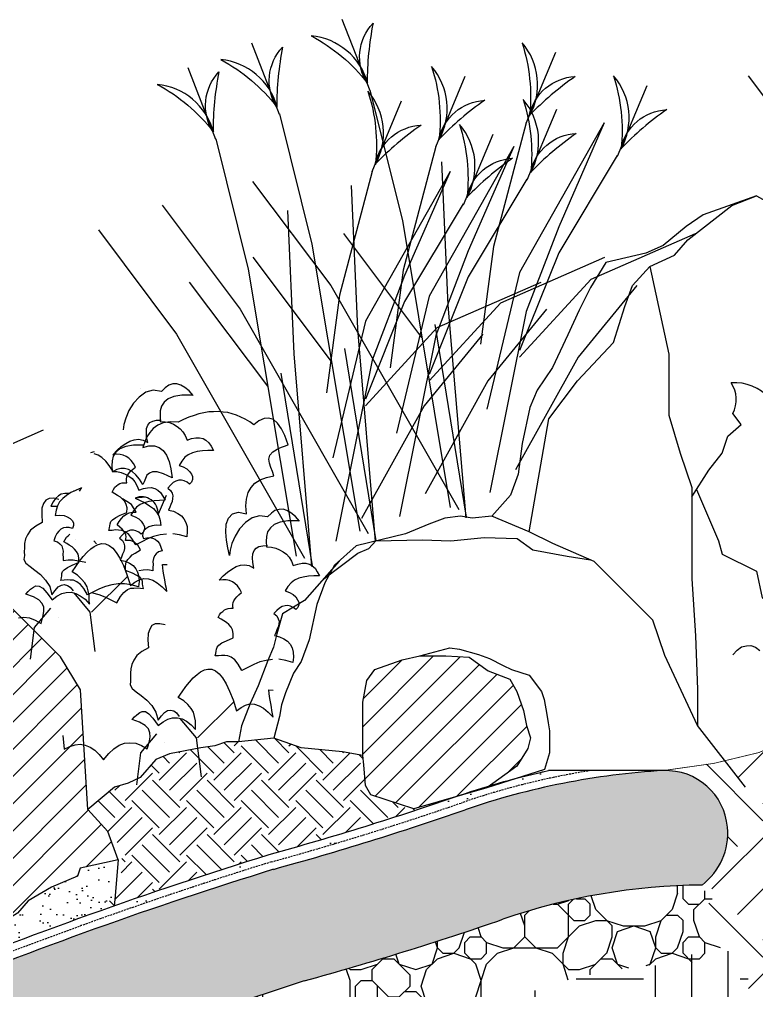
# Model space of a CAD drawing. Extents: x -90327 to 44268, y -9304 to 71606.
# Drawn here: x 11941 to 12897, y -7843 to -6585 of the extents above; entities that cross this region are included whole.
import ezdxf

# ---------------------------------------------------------------- set-up
doc = ezdxf.new("R2010")
doc.units = 0
doc.header["$LTSCALE"] = 10
doc.header["$MEASUREMENT"] = 0
doc.linetypes.add('HIDDEN', pattern=[0.375, 0.25, -0.125])
doc.layers.get('0').update_dxf_attribs({"linetype": 'CONTINUOUS'})
for name, color, linetype in [('0-1', 1, 'CONTINUOUS'), ('0-HATCH', 8, 'CONTINUOUS'), ('0-PLANTS', 1, 'CONTINUOUS'), ('0-ROCKS', 7, 'CONTINUOUS'), ('5', 5, 'CONTINUOUS')]:
    doc.layers.add(name, color=color, linetype=linetype)
pattern_1 = [(45, (5997.195, -9294.28), (-17.67767, 17.67767), [])]

msp = doc.modelspace()

# ---------------------------------------------------------------- hatches: boundary and pattern name
at = {"layer": '0-HATCH'}
h = msp.add_hatch(dxfattribs=at)
h.set_pattern_fill('EARTH', color=256, scale=500, angle=45, style=0)
h.paths.add_polyline_path([(12844.5, -7592.5), (12844.5, -7592.5), (12844.5, -7592.5), (12844.5, -7592.5), (12844.5, -7592.5), (12844.5, -7592.5, 0.137891), (12812.6, -7565.8, 0.09421), (12781.5, -7558.3), (12828.6, -7550.8), (12882.8, -7539), (12907.6, -7531.5), (12936.9, -7518.7), (12991.6, -7511.2), (13004.5, -7509.4), (13044.5, -7506.1), (13235.5, -7481.2), (13268.1, -7476.7), (13310.6, -7476.7), (13321.9, -7476.1), (13330.5, -7476.7), (13363.8, -7476.7), (13445.4, -7485.6), (13650.7, -7485.6), (13736.2, -7490.7), (13767.3, -7490.7), (13805.3, -7496.1), (13866.5, -7494.2), (13916.6, -7490.7), (13987.9, -7486.1), (13995.9, -7485.6), (14077.7, -7491.4), (14116.1, -7492.5), (14153, -7491.3), (14168.6, -7490.7), (14194.2, -7497.7), (14236.2, -7493.1), (14486.5, -7485.6), (14489.8, -7679.5, -0.081494), (13415.2, -7940.1, 0.061625), (13145.7, -7971.9), (13052.7, -7999.1), (12888.8, -8070.1, -0.000543), (12890.9, -8068.9), (12892, -7941.8), (12888, -7871.8), (12884.3, -7806.8), (12872.2, -7797.2), (12839.2, -7784.3), (12834.3, -7724.5), (12844, -7687.6, 0.312361), (12844.5, -7592.5), (12844.5, -7592.5)])
h = msp.add_hatch(dxfattribs=at)
h.set_pattern_fill('EARTH', color=1, scale=200, angle=45, style=0)
h.set_pattern_definition([(45, (5997.195, -9294.28), (7e-15, 70.71068), [50, -50]), (45, (5983.937, -9281.02), (7e-15, 70.71068), [50, -50]), (45, (5970.68, -9267.763), (7e-15, 70.71068), [50, -50]), (135, (5970.68, -9258.924), (-70.71068, 7e-15), [50, -50]), (135, (5983.937, -9245.666), (-70.71068, 7e-15), [50, -50]), (135, (5997.195, -9232.407), (-70.71068, 7e-15), [50, -50])])
h.paths.add_polyline_path([(12264.9, -7667.1, 0.015587), (12509.7, -7591.2), (12452.3, -7607.8), (12396.7, -7589.9), (12389.6, -7577.6), (12387.8, -7551.1), (12386.1, -7538.7), (12360, -7534), (12306.5, -7528.9), (12270.8, -7516.2), (12225, -7521.3), (12209.7, -7521.3), (12194.5, -7526.4), (12176.6, -7528.9), (12135.9, -7536.6), (12118.1, -7544.2), (12097.7, -7567.1), (12082.4, -7574.7), (12064.6, -7579.8), (12031.1, -7607.7), (12031.5, -7608.3), (12040.1, -7619.2), (12065.7, -7648.3), (12074.2, -7660.9), (12073, -7699.8), (12052.6, -7737.5, -0.010202)])
h = msp.add_hatch(dxfattribs=at)
h.set_pattern_fill('AR-CONC', color=1, scale=30, style=0)
h.set_pattern_definition([(50, (0, 0), (215.178, -18.8256), [22.5, -247.5]), (355, (0, 0), (-41.6254, 225.6576), [18, -198]), (100.4514, (17.93, -1.57), (173.5528, 206.832), [19.122, -210.3426]), (46.1842, (0, 60), (320.1723, -49.6557), [33.75, -371.25]), (96.6356, (26.68, 55.86), (280.399, 292.2354), [28.683, -315.514]), (351.1842, (0, 60), (280.3986, 292.2356), [27, -297]), (21, (30, 45), (179.0721, -120.7857), [22.5, -247.5]), (326, (30, 45), (72.9946, 217.545), [18, -198]), (71.4514, (44.92, 34.93), (252.0668, 96.7591), [19.122, -210.3426]), (37.5, (0, 0), (3.64796, 99.86816), [0, -195.6, 0, -201, 0, -198.75]), (7.5, (0, 0), (78.92086, 118.3235), [0, -114.6, 0, -191.1, 0, -75.75]), (327.5, (-66.9, 0), (160.14673, -6.76646), [0, -75, 0, -234, 0, -310.5]), (317.5, (-96.9, 0), (174.9559, 30.0315), [0, -97.5, 0, -155.4, 0, -220.5])])
h.paths.add_polyline_path([(7462.2, -8205.6), (7462.2, -7855.6), (2825.8, -7855.6), (2825.8, -8205.6), (2650.2, -8205.6), (2653.3, -8355.6), (4528.9, -8355.6), (9221.1, -8355.6, 0.063759), (11811.3, -8001.2, -0.004125), (12310.5, -7830.9, 0.015741), (12567.8, -7750.9, -0.08159), (12825.8, -7706.7, 0.256137), (12858.8, -7631.8, 0.379234), (12781.5, -7558.3), (12775.9, -7558.3, 0.068752), (12518.9, -7609.2, -0.015741), (12270.5, -7686.3, 0.022341), (11811.3, -7851.2, -0.050056), (11021.9, -8028.4, -0.044724), (9219.8, -8205.6)])
h.paths.add_polyline_path([(7362.2, -8205.6), (7362.2, -7955.6), (2925.8, -7955.6), (2925.8, -8205.6)], flags=16)
h = msp.add_hatch(dxfattribs=at)
h.set_pattern_fill('AR-SAND', color=1, scale=30, style=0)
edge = h.paths.add_edge_path()
edge.add_arc((13884.8, -12904.4), 5472.1, 107.1884, 112.3059, ccw=False)
edge.add_arc((11170, -3704.2), 4121.4, 285.4471, 289.0565)
edge.add_arc((12831.4, -8514), 967.3, 98.8865, 109.0565, ccw=False)
edge.add_line((12682, -7558.3), (12627, -7558.3))
edge.add_arc((12831.4, -8514), 977.3, 102.0718, 104.3596)
edge.add_line((12589, -7567.2), (12546.8, -7580.5))
edge.add_line((12546.8, -7580.5), (12509.7, -7591.2))
edge.add_arc((11170, -3704.2), 4111.4, 285.445, 289.017, ccw=False)
edge.add_arc((13884.8, -12904.4), 5482.1, 107.1868, 112.3024)
edge.add_arc((10532.1, -4000.4), 4037.7, 286.0465, 288.3672, ccw=False)
edge.add_line((11648.1, -7880.8), (11634.8, -7885.6))
edge.add_line((11634.8, -7885.6), (11632.3, -7885.3))
edge.add_arc((10532.1, -4000.4), 4037.7, 282.9132, 285.8121, ccw=False)
edge.add_ellipse((11415.6, -7887.3), major_axis=(-89.3, -21.6), ratio=0.564432, start_angle=82.8202, end_angle=94.2454, ccw=False)
edge.add_arc((10532.1, -4000.4), 4037.7, 281.1023, 282.6538, ccw=False)
edge.add_ellipse((11304.1, -7937.5), major_axis=(-46.1, -15.7), ratio=0.522898, start_angle=63.7484, end_angle=86.621, ccw=False)
edge.add_arc((10532.1, -4000.4), 4037.7, 276.9157, 280.8347, ccw=False)
edge.add_arc((9132, 1936.8), 10122.8, 278.76789, 280.73912, ccw=False)
edge.add_line((10675, -8067.7), (10675, -8077.8))
edge.add_arc((9132, 1936.8), 10132.8, 278.75917, 280.73912)
edge.add_arc((10532.6, -4002.5), 4045.5, 276.9205, 288.3738)
h = msp.add_hatch(dxfattribs=at)
h.set_pattern_fill('STONES', color=256, scale=200, angle=45, style=0)
h.set_pattern_definition([(135, (14526.47, -9195.28), (141.421, 141.421), [10, -30, 10, -150]), (135, (14505.26, -9145.79), (141.421, 141.421), [10, -190]), (135, (14590.11, -9202.36), (141.421, 141.421), [20, -180]), (135, (14632.54, -9230.64), (141.421, 141.421), [30, -170]), (135, (14568.9, -9152.86), (141.421, 141.421), [20, -20, 30, -130]), (135, (14597.18, -9138.72), (141.421, 141.421), [30, -170]), (135, (14639.6, -9167), (141.421, 141.421), [30, -70, 30, -70]), (135, (14689.1, -9174.07), (141.421, 141.421), [30, -10, 10, -150]), (135, (14611.32, -9068), (141.421, 141.421), [10, -190]), (135, (14653.75, -9082.15), (141.421, 141.421), [20, -180]), (45, (14752.75, -9167), (141.421, -141.421), [20, -180]), (45, (14639.6, -9251.85), (141.421, -141.421), [10, -20, 30, -140]), (45, (14618.4, -9202.36), (141.421, -141.421), [40, -10, 10, -140]), (45, (14632.54, -9145.79), (141.421, -141.421), [30, -170]), (45, (14561.83, -9202.36), (141.421, -141.421), [20, -180]), (45, (14667.9, -9082.15), (141.421, -141.421), [20, -180]), (45, (14575.97, -9159.93), (141.421, -141.421), [20, -100, 10, -70]), (45, (14625.47, -9068), (141.421, -141.421), [10, -10, 10, -170]), (45, (14554.76, -9124.57), (141.421, -141.421), [20, -30, 20, -130]), (45, (14512.33, -9152.86), (141.421, -141.421), [20, -180]), (90, (14632.54, -9273.07), (141.4214, 141.4214), [28.284, -56.5685, 42.4264, -155.5636]), (90, (14639.61, -9280.14), (141.4214, 141.4214), [28.284, -254.558]), (90, (14575.97, -9188.21), (141.4214, 141.4214), [28.284, -254.558]), (90, (14660.82, -9131.64), (141.4214, 141.4214), [28.284, -254.558]), (90, (14526.47, -9138.72), (141.4214, 141.4214), [28.284, -254.558]), (90, (14660.82, -9244.78), (141.4214, 141.4214), [14.142, -268.7]), (90, (14689.1, -9188.21), (141.4214, 141.4214), [14.142, -268.7]), (90, (14625.47, -9223.57), (141.4214, 141.4214), [14.142, -268.7]), (90, (14660.82, -9159.93), (141.4214, 141.4214), [14.142, -268.7]), (90, (14590.11, -9145.79), (141.4214, 141.4214), [14.142, -268.7]), (90, (14667.89, -9068), (141.4214, 141.4214), [14.142, -268.7]), (90, (14639.61, -9068), (141.4214, 141.4214), [14.142, -268.7]), (90, (14554.76, -9138.72), (141.4214, 141.4214), [14.142, -268.7]), (90, (14512.33, -9167), (141.4214, 141.4214), [14.142, -268.7]), (90, (14568.9, -9110.43), (141.4214, 141.4214), [14.142, -268.7]), (90, (14639.61, -9039.72), (141.4214, 141.4214), [14.142, -268.7]), (90, (14604.25, -9060.93), (141.4214, 141.4214), [14.142, -268.7]), (7e-15, (14646.68, -9075.08), (141.4214, -141.4214), [14.142, -268.7]), (7e-15, (14646.68, -9046.79), (141.4214, -141.4214), [14.142, -268.7]), (7e-15, (14611.32, -9068), (141.4214, -141.4214), [14.142, -268.7]), (7e-15, (14618.4, -9018.51), (141.4214, -141.4214), [14.142, -268.7]), (7e-15, (14639.61, -9138.72), (141.4214, -141.4214), [14.142, -268.7]), (7e-15, (14639.61, -9167), (141.4214, -141.4214), [14.142, -268.7]), (7e-15, (14646.68, -9244.78), (141.4214, -141.4214), [14.142, -268.7]), (7e-15, (14632.54, -9230.64), (141.4214, -141.4214), [14.142, -268.7]), (7e-15, (14667.89, -9167), (141.4214, -141.4214), [14.142, -268.7]), (7e-15, (14674.96, -9216.5), (141.4214, -141.4214), [14.142, -268.7]), (7e-15, (14568.9, -9152.86), (141.4214, -141.4214), [14.142, -268.7]), (7e-15, (14561.83, -9117.5), (141.4214, -141.4214), [14.142, -268.7]), (7e-15, (14526.47, -9138.72), (141.4214, -141.4214), [14.142, -268.7]), (7e-15, (14540.61, -9124.57), (141.4214, -141.4214), [14.142, -268.7]), (7e-15, (14505.26, -9145.79), (141.4214, -141.4214), [14.142, -268.7]), (7e-15, (14703.25, -9174.07), (141.4214, -141.4214), [28.284, -254.558]), (7e-15, (14590.11, -9145.79), (141.4214, -141.4214), [28.284, -254.558]), (7e-15, (14547.68, -9202.36), (141.4214, -141.4214), [70.711, -212.132]), (108.435, (14696.18, -9223.57), (-141.4214, 141.4214), [22.36, -424.854]), (108.435, (14632.54, -9244.78), (-141.4214, 141.4214), [22.36, -424.854]), (108.435, (14667.89, -9152.86), (-141.4214, 141.4214), [22.36, -424.854]), (108.435, (14519.4, -9188.21), (-141.4214, 141.4214), [22.36, -424.854]), (108.435, (14575.97, -9174.07), (-141.4214, 141.4214), [22.36, -424.854]), (108.435, (14590.11, -9131.645), (-141.4214, 141.4214), [22.36, -424.854]), (108.435, (14660.82, -9103.36), (-141.4214, 141.4214), [22.36, -424.854]), (108.435, (14604.25, -9060.93), (-141.4214, 141.4214), [22.36, -424.854]), (71.565, (14682.03, -9209.43), (141.4214, 141.4214), [22.36, -424.854]), (71.565, (14689.105, -9202.355), (141.4214, 141.4214), [22.36, -424.854]), (71.565, (14653.75, -9124.57), (141.4214, 141.4214), [44.72, -402.494]), (71.565, (14597.18, -9082.15), (141.4214, 141.4214), [22.36, -424.854]), (71.565, (14583.04, -9110.43), (141.4214, 141.4214), [22.36, -424.854]), (71.565, (14625.47, -9209.43), (141.4214, 141.4214), [22.36, -424.854]), (71.565, (14632.54, -9060.93), (141.4214, 141.4214), [22.36, -424.854]), (71.565, (14604.25, -9046.79), (141.4214, 141.4214), [22.36, -424.854]), (18.435, (14731.53, -9174.07), (141.4214, 141.4214), [22.36, -424.854]), (18.435, (14540.61, -9209.43), (141.4214, 141.4214), [22.36, -424.854]), (18.435, (14696.18, -9181.14), (141.4214, 141.4214), [22.36, -424.854]), (18.435, (14575.97, -9089.22), (141.4214, 141.4214), [22.36, -424.854]), (18.435, (14618.395, -9145.79), (141.4214, 141.4214), [22.36, -424.854]), (18.435, (14604.25, -9075.08), (141.4214, 141.4214), [22.36, -424.854]), (18.435, (14646.68, -9174.07), (141.4214, 141.4214), [22.36, -424.854]), (18.435, (14646.68, -9230.64), (141.4214, 141.4214), [22.36, -424.854]), (341.565, (14717.39, -9174.07), (141.4214, -141.4214), [22.36, -424.854]), (341.565, (14590.11, -9202.355), (141.4214, -141.4214), [22.36, -424.854]), (341.565, (14682.03, -9167), (141.4214, -141.4214), [22.36, -424.854]), (341.565, (14540.61, -9138.72), (141.4214, -141.4214), [22.36, -424.854]), (341.565, (14526.47, -9195.28), (141.4214, -141.4214), [22.36, -424.854]), (341.565, (14625.47, -9068.005), (141.4214, -141.4214), [22.36, -424.854]), (341.565, (14597.18, -9138.72), (141.4214, -141.4214), [22.36, -424.854]), (341.565, (14717.39, -9174.07), (141.4214, -141.4214), [22.36, -424.854]), (341.565, (14554.755, -9082.15), (141.4214, -141.4214), [22.36, -424.854]), (251.565, (14632.54, -9273.07), (-141.4214, -141.4214), [22.36, -424.854])])
h.paths.add_polyline_path([(12310.5, -7830.9, 0.015741), (12567.8, -7750.9, -0.08159), (12825.8, -7706.7, -0.007836), (12823.7, -7708.3), (12877.1, -7763.9), (12826.5, -7806.7, 0.08159), (12600.5, -7845.5, -0.015595), (12339.6, -7926.6, 0.002867), (11993.4, -8043.7), (11922.2, -8029.8), (11886.4, -7975, -0.003503)])
h = msp.add_hatch(dxfattribs=at)
h.set_pattern_fill('EARTH', color=256, scale=500, style=0)
h.paths.add_polyline_path([(12892, -8068.4), (12892, -7941.8), (12884, -7801.8), (12839.2, -7784.3), (12789.7, -7807.2), (12652.4, -7829.7), (12502.2, -7878.1), (12307.3, -7944.5), (12164.5, -7995.7), (11968.6, -8053.7), (11986.7, -8394.2, -0.093617), (12307.3, -8294.5, 0.127959)])
at = {"layer": '0-ROCKS'}
h = msp.add_hatch(dxfattribs=at)
h.set_pattern_fill('ANSI31', color=8, scale=200, style=0)
h.set_pattern_definition(pattern_1)
h.paths.add_polyline_path([(11637.9, -7587), (11612.1, -7664.3), (11571.8, -7726), (11594.4, -7758.8), (11643.4, -7782.2), (11670, -7792.8), (11694.5, -7812), (11755.9, -7836.1), (11775.4, -7842, 0.001985), (11804.4, -7832.4, -0.002111), (11847.3, -7815), (11860.9, -7799.5), (11894.5, -7780), (11908.6, -7762.3), (11919.2, -7755.3), (11938.7, -7742.9), (11952.8, -7727), (11982.9, -7709.3), (12016.5, -7695.2), (12020, -7684.6), (12069.5, -7674), (12056, -7637.2), (12029.9, -7608.8), (12020.4, -7453.9), (11994.6, -7410.9), (11930.1, -7346.5), (11891.5, -7303.6), (11839.9, -7286.4), (11788.3, -7307.9), (11758.2, -7376.6), (11732.4, -7402.3), (11698, -7436.7), (11663.7, -7471.1), (11646.5, -7539.8)])
h = msp.add_hatch(dxfattribs=at)
h.set_pattern_fill('ANSI31', color=8, scale=200, style=0)
h.set_pattern_definition(pattern_1)
h.paths.add_polyline_path([(12550.2, -7578.1), (12585.9, -7552.8), (12600, -7529.9), (12603.5, -7515.7), (12598.2, -7499.8), (12594.7, -7480.4), (12585.9, -7455.7), (12577, -7439.8), (12548.7, -7429.2), (12524, -7411.5), (12493.9, -7409.7), (12460.3, -7409.7), (12437.3, -7415), (12402, -7427.4), (12391.4, -7441.5), (12386.1, -7469.8), (12386.1, -7496.3), (12386.1, -7510.4), (12386.1, -7538.7), (12387.8, -7551.1), (12389.6, -7577.6), (12396.7, -7589.9), (12452.3, -7607.8), (12509.7, -7591.2, 0.000172), (12512.3, -7590.3, -0.01017)])
h = msp.add_hatch(dxfattribs=at)
h.set_pattern_fill('SAND', color=2, scale=100, style=0)
h.set_pattern_definition([(0, (6013.195, -9250.28), (59, 43), [0, -24, 0, -32, 0, -56]), (10, (6054.195, -9204.28), (33.0887, 83.0069), [0, -62, 0, -14, 0, -53]), (20, (6020.195, -9214.28), (21.074, 97.0612), [0, -43, 0, -29, 0, -63]), (30, (6059.195, -9224.28), (2.3731, 79.8897), [0, -56, 0, -71, 0, -51]), (40, (6042.195, -9234.28), (28.00836, 84.85595), [0, -41, 0, -33, 0, -57]), (50, (6084.195, -9244.28), (-15.4084, 62.53464), [0, -12, 0, -79, 0, -47]), (60, (6065.195, -9254.28), (-15.0237, 107.9782), [0, -15, 0, -47, 0, -54]), (70, (6041.195, -9264.28), (-28.17697, 57.0794), [0, -28, 0, -32, 0, -73]), (80, (6048.195, -9274.28), (-34.18767, 71.0155), [0, -36, 0, -43]), (90, (6091.195, -9284.28), (-67, 46), [0, -55, 0, -31, 0, -73]), (100, (6007.195, -9274.28), (-60.5894, 26.88724), [0, -28, 0, -58, 0, -66]), (110, (6017.195, -9264.28), (-62.72446, 49.53425), [0, -48, 0, -38, 0, -53]), (120, (6027.195, -9254.28), (-89.1936, 30.4878), [0, -66, 0, -21, 0, -76]), (130, (6037.195, -9244.28), (-66.06535, -0.6083), [0, -38, 0, -14, 0, -78]), (140, (6047.195, -9234.28), (-103.8838, -13.3475), [0, -11, 0, -58, 0, -48]), (150, (6057.195, -9224.28), (-80.39935, -33.25575), [0, -28, 0, -33, 0, -64]), (160, (6067.195, -9214.28), (-98.951, -55.5041), [0, -59, 0, -24, 0, -41]), (170, (6077.195, -9204.28), (-48.4791, -50.34657), [0, -38, 0, -22, 0, -77])])
h.paths.add_polyline_path([(11592.6, -7812), (11630.6, -7841.5), (11629.8, -7845.3), (11631.6, -7844), (11645.4, -7850.5), (11653.2, -7862.9), (11653.2, -7879.6, 0.008336), (11775.4, -7842), (11755.9, -7836.1), (11694.5, -7812), (11670, -7792.8), (11643.4, -7782.2), (11594.4, -7758.8), (11581.7, -7740.3), (11550.1, -7725.9), (11525.5, -7731.5), (11496, -7747), (11491.7, -7760), (11482.4, -7788.2), (11492.5, -7778.1), (11514.1, -7784), (11537.7, -7807.5), (11537.7, -7823.2)])
h.paths.add_polyline_path([(12064.3, -7733.4), (12065.1, -7725.4), (12069.5, -7674), (12020, -7684.6), (12016.5, -7695.2), (11982.9, -7709.3), (11952.8, -7727), (11938.7, -7742.9), (11919.2, -7755.3), (11908.6, -7762.3), (11894.5, -7780), (11860.9, -7799.5), (11847.3, -7815, -0.010573)])

# ---------------------------------------------------------------- linework, layer by layer
at = {"color": 1}
for p, q in [((12885.6, -6658.2), (12986.8, -6793.2)), ((12395.4, -6676.7), (12437.6, -6845.4)), ((12278.2, -6707.5), (12320.3, -6876.2)), ((12597.9, -6718.9), (12555.7, -6879.2)), ((12699.1, -6718.9), (12589.4, -6912.9)), ((12699.1, -6718.9), (12640.1, -6853.9)), ((12195.7, -6739.7), (12237.8, -6908.4)), ((12480.7, -6749.7), (12438.5, -6910)), ((12581.9, -6749.7), (12472.2, -6943.7)), ((12581.9, -6749.7), (12522.8, -6884.7)), ((12488.2, -6769.5), (12496.6, -6955.1)), ((12716, -6761.1), (12640.1, -6887.6)), ((12398.2, -6781.9), (12356, -6942.2)), ((12499.4, -6781.9), (12389.7, -6975.9)), ((12499.4, -6781.9), (12440.3, -6916.9)), ((12243.5, -6794.8), (12344.7, -6929.8)), ((12598.8, -6791.9), (12522.8, -6918.4)), ((12371, -6800.3), (12379.4, -6985.9)), ((12126.3, -6825.6), (12227.5, -6960.6)), ((12288.5, -6832.5), (12296.9, -7018.1)), ((12516.3, -6824), (12440.3, -6950.6)), ((12437.6, -6845.4), (12499.6, -7217.4)), ((12043.8, -6857.8), (12145, -6992.8)), ((12640.1, -6853.9), (12597.9, -6963.6)), ((12462.9, -6997.3), (12361.6, -6862.3)), ((12682.2, -6921.4), (12817.2, -6862.3)), ((12320.3, -6876.2), (12382.3, -7248.2)), ((12555.7, -6879.2), (12538.8, -7005.8)), ((12345.7, -7028.1), (12244.4, -6893.1)), ((12522.8, -6884.7), (12480.7, -6994.4)), ((12565, -6952.2), (12700, -6893.1)), ((12640.1, -6887.6), (12589.4, -7014.2)), ((12237.8, -6908.4), (12299.8, -7280.4)), ((12440.3, -6916.9), (12398.2, -7026.5)), ((12438.5, -6910), (12421.6, -7036.6)), ((12522.8, -6918.4), (12472.2, -7045)), ((12589.4, -6912.9), (12547.2, -7090.1)), ((12589.4, -7022.6), (12682.2, -6921.4)), ((12263.2, -7060.3), (12161.9, -6925.3)), ((12344.7, -6929.8), (12510.6, -7220.1)), ((12482.5, -6984.4), (12617.5, -6925.3)), ((12741.3, -6929.8), (12665.4, -7022.6)), ((12356, -6942.2), (12339.1, -7068.7)), ((12472.2, -6943.7), (12430, -7120.9)), ((12440.3, -6950.6), (12389.7, -7077.2)), ((12472.2, -7053.4), (12565, -6952.2)), ((12496.6, -6955.1), (12519.6, -7230.8)), ((12227.5, -6960.6), (12393.4, -7251)), ((12624.1, -6960.6), (12548.2, -7053.4)), ((12597.9, -6963.6), (12550.9, -7198.2)), ((12389.7, -6975.9), (12347.5, -7153.1)), ((12389.7, -7085.6), (12482.5, -6984.4)), ((12479.7, -6980.4), (12520.4, -7230)), ((12145, -6992.8), (12310.9, -7283.1)), ((12379.4, -6985.9), (12402.4, -7261.6)), ((12480.7, -6994.4), (12433.7, -7229)), ((12541.6, -6992.8), (12465.7, -7085.6)), ((12296.9, -7018.1), (12319.9, -7293.8)), ((12362.5, -7011.2), (12403.2, -7260.8)), ((12398.2, -7026.5), (12351.2, -7261.1)), ((12665.4, -7022.6), (12584.1, -7168.8)), ((12280, -7043.4), (12320.7, -7293)), ((12548.2, -7053.4), (12466.9, -7199.6)), ((12465.7, -7085.6), (12384.4, -7231.8)), ((11837.7, -7175.8), (11972.7, -7116.7))]:
    msp.add_line(p, q, dxfattribs=at)
at = {"color": 2}
msp.add_line((12781.5, -7558.3), (12627, -7558.3), dxfattribs=at)
at = {"color": 1}
for points in [[(12395.7, -6677.5), (12359.5, -6585)], [(12278.4, -6708.3), (12242.3, -6615.8)], [(12597.9, -6719.2), (12636.2, -6627.6)], [(12195.9, -6740.4), (12159.8, -6647.9)], [(12480.7, -6750.1), (12519, -6658.4)], [(12716.5, -6762.1), (12754.8, -6670.5)], [(12398.2, -6782.2), (12436.4, -6690.6)], [(12599.3, -6793), (12637.6, -6701.3)], [(12516.8, -6825.1), (12555.1, -6733.5)]]:
    msp.add_lwpolyline(points, dxfattribs=at)
for points in [[(12391.9, -6667.7, -0.339753), (12399.5, -6590, 0.048309), (12391.9, -6667.7)], [(12392.4, -6667.5, 0.313312), (12319.5, -6606.3, -0.105216), (12392.4, -6667.5)], [(12602.4, -6709.8, 0.313312), (12592.6, -6615.1, -0.105216), (12602.4, -6709.8)], [(12274.7, -6698.5, -0.339753), (12282.3, -6620.8, 0.048309), (12274.7, -6698.5)], [(12275.1, -6698.4, 0.313312), (12202.3, -6637.1, -0.105216), (12275.1, -6698.4)], [(12192.2, -6730.7, -0.339753), (12199.8, -6652.9, 0.048309), (12192.2, -6730.7)], [(12485.2, -6740.6, 0.313312), (12475.4, -6645.9, -0.105216), (12485.2, -6740.6)], [(12192.6, -6730.5, 0.313312), (12119.8, -6669.2, -0.105216), (12192.6, -6730.5)], [(12602, -6709.6, -0.339753), (12661.4, -6659, 0.048309), (12602, -6709.6)], [(12721, -6752.7, 0.313312), (12711.2, -6658, -0.105216), (12721, -6752.7)], [(12402.7, -6772.8, 0.313312), (12392.9, -6678.1, -0.105216), (12402.7, -6772.8)], [(12484.8, -6740.4, -0.339753), (12544.2, -6689.8, 0.048309), (12484.8, -6740.4)], [(12603.8, -6783.5, 0.313312), (12594, -6688.8, -0.105216), (12603.8, -6783.5)], [(12720.6, -6752.5, -0.339753), (12780.1, -6701.9, 0.048309), (12720.6, -6752.5)], [(12402.3, -6772.6, -0.339753), (12461.7, -6722, 0.048309), (12402.3, -6772.6)], [(12521.3, -6815.7, 0.313312), (12511.5, -6721, -0.105216), (12521.3, -6815.7)], [(12603.4, -6783.3, -0.339753), (12662.9, -6732.7, 0.048309), (12603.4, -6783.3)], [(12520.9, -6815.5, -0.339753), (12580.4, -6764.9, 0.048309), (12520.9, -6815.5)]]:
    msp.add_lwpolyline(points, format="xyb", dxfattribs=at)
at = {"color": 4, "const_width": 1}
msp.add_lwpolyline([(14486.5, -7485.6), (14236.2, -7493.1), (14194.2, -7497.7), (14168.6, -7490.7), (14100.9, -7493.1), (13995.9, -7485.6), (13916.6, -7490.7), (13816.3, -7497.7), (13767.3, -7490.7), (13695, -7490.7), (13650.7, -7485.6), (13445.4, -7485.6), (13363.8, -7476.7), (13268.1, -7476.7), (13202.8, -7485.6), (13090.8, -7502.4), (13004.5, -7509.4), (12936.9, -7518.7), (12899.5, -7535), (12841.2, -7549), (12775.9, -7558.3)], dxfattribs=at)
at = {"color": 2}
msp.add_lwpolyline([(11018.2, -8008.7, 0.050008), (11804.4, -7832.4, -0.022325), (12264.9, -7667.1, 0.015759), (12512.3, -7590.3, -0.030486), (12627, -7558.3)], format="xyb", dxfattribs=at)
at = {"layer": '0-1', "linetype": 'HIDDEN'}
msp.add_lwpolyline([(9219.7, -8195.6, 0.044724), (11020.1, -8018.5, 0.050016), (11807.8, -7841.8, -0.022333), (12267.7, -7676.7, 0.01575), (12515.6, -7599.7, -0.044404), (12682, -7558.3)], format="xyb", dxfattribs=at)
at = {"layer": '0-HATCH'}
msp.add_lwpolyline([(12386.1, -7538.7), (12360, -7534), (12306.5, -7528.9), (12270.8, -7516.2), (12225, -7521.3), (12209.7, -7521.3), (12194.5, -7526.4), (12176.6, -7528.9), (12176.6, -7528.9), (12135.9, -7536.6), (12118.1, -7544.2), (12097.7, -7567.1), (12082.4, -7574.7), (12064.6, -7579.8), (12064.6, -7579.8), (12029.9, -7608.8)], dxfattribs=at)
at = {"layer": '0-PLANTS'}
for p, q in [((12134.8, -7058.8), (12130.3, -7062.2)), ((12140.2, -7057.3), (12134.8, -7058.8)), ((12145.3, -7057.1), (12140.2, -7057.3)), ((12150.4, -7058.8), (12145.3, -7057.1)), ((12155.6, -7061.8), (12150.4, -7058.8)), ((12105.1, -7068.1), (12096.6, -7074.4)), ((12098.1, -7063.3), (12098.1, -7063.3)), ((12114.7, -7065.5), (12105.1, -7068.1)), ((12125.4, -7067), (12114.7, -7065.5)), ((12130.3, -7062.2), (12125.4, -7067)), ((12125.4, -7067), (12125.4, -7067)), ((12161.2, -7066.3), (12155.6, -7061.8)), ((12166.5, -7072.5), (12161.2, -7066.3)), ((12089, -7082.4), (12083.3, -7091.8)), ((12096.6, -7074.4), (12089, -7082.4)), ((12166.5, -7072.5), (12166.5, -7072.5)), ((12083.3, -7091.8), (12079.1, -7101.6)), ((12076.6, -7110), (12075.9, -7116.9)), ((12079.1, -7101.6), (12076.6, -7110)), ((12147.1, -7106.7), (12147.1, -7106.7)), ((12075.9, -7116.9), (12075.9, -7116.9)), ((12244.9, -7110.4), (12244.9, -7110.4)), ((12038.4, -7145.2), (12033.4, -7146.7)), ((12043.5, -7149.7), (12038.4, -7148)), ((12101.2, -7139.5), (12101.2, -7139.5)), ((12289.4, -7136.2), (12289.4, -7136.2)), ((12062.5, -7149), (12062.5, -7149)), ((12062.6, -7170.7), (12062.6, -7170.7)), ((12091.6, -7165.1), (12091.6, -7165.1)), ((12080.7, -7185.3), (12080.7, -7185.3)), ((12139.3, -7179.2), (12139.3, -7179.2)), ((12270.9, -7176.4), (12270.9, -7176.4)), ((12021, -7192.2), (12008.1, -7198.2)), ((12010.9, -7195.3), (12010.9, -7195.3)), ((12021.6, -7191.5), (12018.7, -7196.4)), ((12061.3, -7197.4), (12061.3, -7197.4)), ((12101.4, -7187.8), (12101.4, -7187.8)), ((11985.1, -7210.1), (11982.2, -7215.5)), ((11988, -7205.6), (11985.1, -7210.1)), ((11991.8, -7202.5), (11988, -7205.6)), ((11995.6, -7200.3), (11991.8, -7202.5)), ((12000.2, -7199.1), (11995.6, -7200.3)), ((12006.4, -7199.3), (12000.2, -7199.1)), ((12080.5, -7209.6), (12075.1, -7206.2)), ((12086.4, -7213.5), (12080.5, -7209.6)), ((12104.7, -7204.2), (12091.3, -7205.3)), ((11982.2, -7215.5), (11982.2, -7215.5)), ((11982.2, -7215.5), (11989.5, -7215.8)), ((11989.5, -7215.8), (11990.4, -7215.8)), ((12092.5, -7223.4), (12086.4, -7213.5)), ((12087.9, -7223.7), (12092.5, -7223.4)), ((12272.4, -7221.4), (12267.9, -7224.8)), ((12277.9, -7219.9), (12272.4, -7221.4)), ((12282.9, -7219.7), (12277.9, -7219.9)), ((12288, -7221.4), (12282.9, -7219.7)), ((12293.2, -7224.4), (12288, -7221.4)), ((11987.8, -7227.6), (11987.8, -7227.6)), ((12068, -7240.1), (12070.5, -7235.6)), ((12070.5, -7235.6), (12073.4, -7231.5)), ((12073.4, -7231.5), (12076.7, -7228.4)), ((12076.7, -7228.4), (12080, -7226.2)), ((12080, -7226.2), (12083.7, -7224.5)), ((12080.6, -7223.9), (12080.6, -7223.9)), ((12083.7, -7224.5), (12087.9, -7223.7)), ((12242.8, -7230.7), (12234.2, -7236.9)), ((12235.7, -7225.8), (12235.7, -7225.8)), ((12252.4, -7228.1), (12242.8, -7230.7)), ((12263, -7229.6), (12252.4, -7228.1)), ((12267.9, -7224.8), (12263, -7229.6)), ((12263, -7229.6), (12263, -7229.6)), ((12298.9, -7228.9), (12293.2, -7224.4)), ((12304.1, -7235.1), (12298.9, -7228.9)), ((12304.1, -7235.1), (12304.1, -7235.1)), ((12010, -7244.6), (12010, -7244.6)), ((12071.6, -7243), (12068, -7240.1)), ((12068, -7240.1), (12068, -7240.1)), ((12074.3, -7245.3), (12071.6, -7243)), ((12076.5, -7248.2), (12074.3, -7245.3)), ((12078.3, -7250.5), (12076.5, -7248.2)), ((12226.7, -7245), (12221, -7254.4)), ((12234.2, -7236.9), (12226.7, -7245)), ((12014, -7259.2), (12014, -7259.2)), ((12037.8, -7260.6), (12041.4, -7264.4)), ((12079.1, -7252.9), (12078.3, -7250.5)), ((12078.9, -7260.2), (12079.4, -7257.9)), ((12082.1, -7260.3), (12078.9, -7260.2)), ((12078.9, -7260.2), (12078.9, -7260.2)), ((12079.5, -7255.6), (12079.1, -7252.9)), ((12079.4, -7257.9), (12079.5, -7255.6)), ((12085.3, -7260.4), (12082.1, -7260.3)), ((12088.1, -7261.4), (12085.3, -7260.4)), ((12158.1, -7255.5), (12158.1, -7255.5)), ((12221, -7254.4), (12216.7, -7264.2)), ((12090.3, -7262.4), (12088.1, -7261.4)), ((12092.6, -7264.4), (12090.3, -7262.4)), ((12094.8, -7266.3), (12092.6, -7264.4)), ((12094.6, -7274.5), (12098.3, -7272.4)), ((12096.6, -7269.1), (12094.8, -7266.3)), ((12098.3, -7272.4), (12096.6, -7269.1)), ((12098.3, -7272.4), (12098.3, -7272.4)), ((12214.2, -7272.6), (12213.5, -7279.5)), ((12216.7, -7264.2), (12214.2, -7272.6)), ((12079.8, -7288.3), (12081.8, -7284.7)), ((12081.8, -7284.7), (12084.7, -7281.6)), ((12084.7, -7281.6), (12087.5, -7278.9)), ((12087.5, -7278.9), (12091.3, -7276.7)), ((12091.3, -7276.7), (12094.6, -7274.5)), ((12213.5, -7279.5), (12213.5, -7279.5)), ((12078.8, -7292.9), (12079.8, -7288.3)), ((12079, -7298.9), (12078.8, -7292.9)), ((12087.7, -7302.4), (12079, -7298.9)), ((12079, -7298.9), (12079, -7298.9)), ((12034.6, -7353.1), (12081.4, -7306.7)), ((12093.6, -7305.4), (12087.7, -7302.4)), ((12097.6, -7308.3), (12093.6, -7305.4)), ((12099.8, -7310.6), (12097.6, -7308.3)), ((12100.7, -7313.4), (12099.8, -7310.6)), ((12114.3, -7299.4), (12114.3, -7299.4)), ((12076.7, -7327.4), (12081.4, -7323.8)), ((12081.4, -7323.8), (12085.6, -7322.1)), ((12085.2, -7318.3), (12085.2, -7318.3)), ((12085.6, -7322.1), (12089.8, -7321.8)), ((12089.8, -7321.8), (12094, -7321.5)), ((12094, -7321.5), (12098.1, -7322.1)), ((12098.1, -7322.1), (12102.2, -7322.2)), ((12101, -7316.2), (12100.7, -7313.4)), ((12101.4, -7319), (12101, -7316.2)), ((12102.2, -7322.2), (12101.4, -7319)), ((12102.2, -7322.2), (12102.2, -7322.2)), ((12200.2, -7311.6), (12200.2, -7311.6)), ((11949.7, -7329.6), (11949.7, -7329.6)), ((12033.2, -7353.1), (12012.2, -7328.2)), ((12036.2, -7327.9), (12044.4, -7330)), ((12044.4, -7330), (12052.1, -7333)), ((12052.1, -7333), (12059.8, -7337)), ((12067.5, -7340.9), (12072.4, -7332.8)), ((12072.4, -7332.8), (12076.7, -7327.4)), ((12132.4, -7326.4), (12132.4, -7326.4)), ((12229.2, -7327.7), (12229.2, -7327.7)), ((11960.9, -7372.9), (11981.9, -7348)), ((12059.8, -7337), (12067.5, -7340.9)), ((12067.5, -7340.9), (12067.5, -7340.9)), ((12218.4, -7347.9), (12218.4, -7347.9)), ((11992.2, -7359.4), (11992.2, -7359.4)), ((12039.6, -7403.9), (12033.2, -7353.1)), ((12199, -7360), (12199, -7360)), ((11955.8, -7414.1), (11960.9, -7372.9)), ((11960.3, -7378.2), (11960.3, -7378.2)), ((12218.2, -7386.5), (12218.2, -7386.5)), ((12295.7, -7418.1), (12295.7, -7418.1)), ((12172.2, -7515.7), (12219, -7469.3)), ((12222.8, -7480.9), (12222.8, -7480.9)), ((12087.3, -7492.2), (12087.3, -7492.2)), ((12170.9, -7515.7), (12149.8, -7490.8)), ((12270, -7489), (12270, -7489)), ((12098.6, -7535.5), (12119.6, -7510.6)), ((12129.8, -7522), (12129.8, -7522)), ((12177.2, -7566.5), (12170.9, -7515.7)), ((12093.4, -7576.7), (12098.6, -7535.5)), ((12097.9, -7540.8), (12097.9, -7540.8))]:
    msp.add_line(p, q, dxfattribs=at)
for points in [[(12165, -7072), (12165, -7072), (12151.7, -7072), (12141.6, -7073.7), (12133.9, -7076.7), (12128.9, -7081), (12125.4, -7086.2), (12123.8, -7092.2), (12123.5, -7098.7), (12123.8, -7106.1), (12123.8, -7106.1), (12130.2, -7106.3), (12135.8, -7107.5), (12140.9, -7109.6), (12145.6, -7112.3), (12149.8, -7115.3), (12153.2, -7119.4), (12156.1, -7124.3), (12158.6, -7130.2), (12158.6, -7130.2), (12164.5, -7128.2), (12170, -7127.1), (12174.6, -7127), (12179.3, -7128.2), (12183, -7130.4), (12186.8, -7133.5), (12189.7, -7138), (12192.6, -7143.4), (12192.6, -7143.4), (12185.3, -7143.7), (12178.4, -7143.9), (12171.5, -7145), (12165.6, -7146.6), (12160.1, -7149.1), (12155.6, -7152.4), (12151.7, -7157.2), (12148.2, -7162.8), (12148.2, -7162.8), (12153.7, -7164.9), (12158.4, -7167.5), (12161.8, -7170.7), (12164.2, -7174.3), (12165.7, -7177.4), (12165.8, -7181.1), (12164.5, -7184.4), (12161.8, -7187.2), (12161.8, -7187.2), (12158.5, -7184.6), (12154.8, -7182.9), (12151.5, -7182), (12147.9, -7182.2), (12144.2, -7183.2), (12140.6, -7185.2), (12137, -7188.5), (12133.5, -7192.3), (12133.5, -7192.3), (12137.2, -7195.4), (12139.2, -7199), (12140.2, -7202.2), (12139.9, -7205.9), (12139.1, -7209.6), (12137.4, -7213.4), (12136.1, -7217.1), (12134.4, -7220.8), (12134.4, -7220.8), (12140.9, -7222.4), (12146.5, -7225), (12151.2, -7228.1), (12154.5, -7232.1), (12157, -7236.7), (12158.6, -7242.1), (12158.8, -7248.6), (12158.1, -7255.5), (12148.8, -7253), (12140, -7251.5)], [(12213.5, -7279.5), (12211.3, -7269.9), (12209.6, -7259.8), (12208.8, -7249.3), (12209.4, -7239.1), (12212.4, -7231.2), (12217.3, -7225.5), (12225, -7223.4), (12235.7, -7225.8), (12234.9, -7215.3), (12235.5, -7206.5), (12237.6, -7198.2), (12241.5, -7191.6), (12246.4, -7185.9), (12253.1, -7181.5), (12261.3, -7178.5), (12270.9, -7176.4), (12269.4, -7170.9), (12266.9, -7165.4), (12265.3, -7160), (12264.7, -7154.9), (12265.9, -7149.8), (12269.9, -7145.1), (12277.6, -7140.7), (12289.4, -7136.2), (12285.4, -7124.3), (12280.9, -7115.3), (12275.6, -7108.1), (12270.4, -7103.6), (12264.4, -7101.5), (12258.4, -7102.2), (12251.6, -7105.2), (12244.9, -7110.4), (12239.7, -7106.5), (12234, -7103), (12228.4, -7100.4), (12222.8, -7097.8), (12217.2, -7096.1), (12211.2, -7094.5), (12205.2, -7093.8), (12199.2, -7093), (12192.7, -7093.3), (12186.7, -7093.4), (12180.3, -7094.6), (12173.9, -7096.2), (12167.6, -7098.2), (12160.7, -7100.3), (12153.9, -7103.3), (12147.1, -7106.7), (12136.5, -7106.6), (12127.8, -7107.8), (12120.5, -7110.8), (12114.7, -7115.1), (12110.3, -7120.3), (12106.3, -7126), (12103.8, -7132.5), (12101.2, -7139.5), (12109, -7137.4), (12116.4, -7137.6), (12122.4, -7139.7), (12127.6, -7143.7), (12131.9, -7149.6), (12135.4, -7157.7), (12137.6, -7167.3), (12139.3, -7179.2), (12128.1, -7173.6), (12119.7, -7171.1), (12113.8, -7171.3), (12109.7, -7172.8), (12106.5, -7175.7), (12104.8, -7179.9), (12103.1, -7184.1), (12101.4, -7187.8), (12097, -7180.6), (12092.3, -7175.2), (12087.5, -7170.8), (12082.8, -7168.2), (12077.7, -7167), (12072.6, -7166.7), (12067.6, -7168.2), (12062.6, -7170.7), (12057.8, -7163), (12053.4, -7157.2), (12048.2, -7152.7), (12043.5, -7149.7)], [(12131.7, -7251.8), (12123.5, -7252.9), (12115.2, -7255), (12107.5, -7258.1), (12099.8, -7262), (12092.1, -7265.9), (12092.1, -7265.9), (12087.2, -7257.8), (12082.9, -7252.4), (12078.2, -7248.9), (12074, -7247.2), (12069.8, -7246.9), (12065.7, -7246.5), (12061.6, -7247.1), (12057.4, -7247.3), (12057.4, -7247.3), (12058.2, -7244), (12058.6, -7241.2), (12059, -7238.5), (12059.8, -7235.7), (12062, -7233.3), (12066.1, -7230.4), (12072, -7227.4), (12080.6, -7223.9), (12080.9, -7217.9), (12079.8, -7213.4), (12077.9, -7209.8), (12075, -7206.6), (12072.1, -7204), (12068.4, -7201.8), (12065.1, -7199.6), (12061.3, -7197.4), (12063.1, -7194.1), (12064.8, -7191.3), (12067.1, -7189.4), (12069.3, -7187.5), (12071.6, -7186.5), (12074.3, -7185.5), (12077.5, -7185.4), (12080.7, -7185.3), (12080.2, -7183), (12080.1, -7180.7), (12080.5, -7177.9), (12081.3, -7175.6), (12083.1, -7173.2), (12085.3, -7170.4), (12088, -7168), (12091.6, -7165.1), (12089.1, -7160.6), (12086.3, -7156.5), (12082.9, -7153.4), (12079.6, -7151.2), (12075.9, -7149.5), (12071.7, -7148.7), (12067.1, -7148.4), (12062.5, -7149), (12067.9, -7143.3), (12073.2, -7138.5), (12079.1, -7134.7), (12084.5, -7131.3), (12090, -7129.7), (12095.5, -7129.1), (12101.5, -7130.3), (12107.6, -7133.3), (12107.6, -7133.3), (12106, -7126), (12105.8, -7120), (12106.1, -7114.9), (12107.8, -7110.7), (12110.4, -7107.4), (12114.1, -7105.4), (12119.1, -7104.4), (12125.1, -7104.2)], [(12102.5, -7136.7), (12102.5, -7136.7), (12089.2, -7136.7), (12079.1, -7138.4), (12071.4, -7141.4), (12066.4, -7145.7), (12062.9, -7150.9), (12061.3, -7156.9), (12061, -7163.4), (12061.3, -7170.7), (12061.3, -7170.7), (12067.7, -7171), (12073.3, -7172.2), (12078.4, -7174.3), (12083.1, -7176.9), (12087.3, -7180), (12090.7, -7184), (12093.6, -7189), (12096.1, -7194.9), (12096.1, -7194.9), (12102, -7192.9), (12107.5, -7191.8), (12112.1, -7191.6), (12116.8, -7192.9), (12120.5, -7195), (12124.3, -7198.1), (12127.2, -7202.7), (12130.2, -7208.1), (12130.2, -7208.1), (12122.8, -7208.3), (12115.9, -7208.6), (12109, -7209.7), (12103.1, -7211.3), (12097.6, -7213.7), (12093.1, -7217.1), (12089.2, -7221.9), (12085.7, -7227.5), (12085.7, -7227.5), (12091.3, -7229.6), (12095.9, -7232.2), (12099.3, -7235.3), (12101.7, -7238.9), (12103.2, -7242.1), (12103.3, -7245.8), (12102, -7249.1), (12099.3, -7251.9), (12099.3, -7251.9), (12096, -7249.3), (12092.3, -7247.5), (12089, -7246.7), (12085.4, -7246.8), (12081.7, -7247.9), (12078.1, -7249.8), (12074.5, -7253.2), (12071, -7257), (12071, -7257), (12074.7, -7260.1), (12076.7, -7263.7), (12077.7, -7266.9), (12077.4, -7270.6), (12076.6, -7274.3), (12074.9, -7278), (12073.6, -7281.7), (12071.9, -7285.5), (12071.9, -7285.5), (12078.4, -7287.1), (12084, -7289.7), (12088.7, -7292.8), (12092.1, -7296.8), (12094.5, -7301.3), (12096.1, -7306.8), (12096.3, -7313.2), (12095.6, -7320.2), (12095.6, -7320.2), (12086.3, -7317.7), (12077.5, -7316.2), (12069.2, -7316.4), (12061, -7317.6), (12052.7, -7319.7), (12045, -7322.7), (12037.3, -7326.7), (12029.6, -7330.6), (12029.6, -7330.6), (12024.7, -7322.5), (12020.4, -7317.1), (12015.7, -7313.6), (12011.5, -7311.8), (12007.3, -7311.5), (12003.2, -7311.2), (11999.1, -7311.8), (11994.9, -7311.9), (11994.9, -7311.9), (11995.7, -7308.7), (11996.1, -7305.9), (11996.5, -7303.1), (11997.3, -7300.3), (11999.5, -7298), (12003.6, -7295.1), (12009.5, -7292.1), (12018.1, -7288.6), (12018.1, -7288.6), (12018.4, -7282.6), (12017.3, -7278.1), (12015.4, -7274.4), (12012.5, -7271.3), (12009.6, -7268.6), (12005.9, -7266.4), (12002.6, -7264.3), (11998.8, -7262.1), (12000.6, -7258.8), (12002.3, -7256), (12004.6, -7254.1), (12006.8, -7252.1)], [(12014.3, -7195.3), (12008.1, -7198.2), (12002.2, -7202), (11997.4, -7205.8), (11993.4, -7210.2), (11990.6, -7215.1), (11988.8, -7221), (11987.8, -7227.6), (11993.8, -7227.3), (11999.1, -7227.8), (12003.4, -7229.4), (12007, -7231.8), (12009.7, -7234.1), (12011.2, -7237.4), (12011.3, -7240.9), (12010, -7244.6), (12005.9, -7243.5), (12001.8, -7243.4), (11998.5, -7243.9), (11995.2, -7245.5), (11992.2, -7247.9), (11989.7, -7251.1), (11987.7, -7255.6), (11985.9, -7260.5), (11990.6, -7261.8), (11993.9, -7264.4), (11996.1, -7266.9), (11997.2, -7270.4), (11997.9, -7274.1), (11997.8, -7278.3), (11998.2, -7282.2), (11998.1, -7286.3), (12004.7, -7285.2), (12010.8, -7285.4), (12027.2, -7288.2)], [(11992.5, -7207), (11985.7, -7205.4), (11979.7, -7205.7), (11975.4, -7207.9), (11972.5, -7212.4), (11970.5, -7218.3), (11970.2, -7226.6), (11970.8, -7236.7), (11970.8, -7236.7), (11962.4, -7241.5), (11955.8, -7246.8), (11951.9, -7252.7), (11949.4, -7258.1), (11947.8, -7264.1), (11947.7, -7269.6), (11947.5, -7275.1), (11947.8, -7279.7), (11947.8, -7279.7), (11947.2, -7284.8), (11949.8, -7289.4), (11955.2, -7293.8), (11961.5, -7298.6), (11968.6, -7304.3), (11975.3, -7311.5), (11980.6, -7319.9), (11983.4, -7330.6), (11983.4, -7330.6), (11987.8, -7324.8), (11991.6, -7320.3), (11995.8, -7318.1), (11999.5, -7317.3), (12003.6, -7318.4), (12007.2, -7320.8), (12010.8, -7325.5)], [(12302.6, -7234.6), (12302.6, -7234.6), (12289.3, -7234.6), (12279.2, -7236.3), (12271.5, -7239.3), (12266.6, -7243.6), (12263, -7248.8), (12261.4, -7254.8), (12261.1, -7261.3), (12261.4, -7268.6), (12261.4, -7268.6), (12267.8, -7268.9), (12273.4, -7270.1), (12278.5, -7272.2), (12283.2, -7274.8), (12287.5, -7277.9), (12290.8, -7282), (12293.8, -7286.9), (12296.2, -7292.8), (12296.2, -7292.8), (12302.2, -7290.8), (12307.7, -7289.7), (12312.3, -7289.6), (12316.9, -7290.8), (12320.7, -7293), (12324.4, -7296.1), (12327.3, -7300.6), (12330.3, -7306), (12330.3, -7306), (12322.9, -7306.2), (12316, -7306.5), (12309.2, -7307.6), (12303.2, -7309.2), (12297.8, -7311.7), (12293.3, -7315), (12289.3, -7319.8), (12285.8, -7325.4), (12285.8, -7325.4), (12291.4, -7327.5), (12296.1, -7330.1), (12299.4, -7333.3), (12301.8, -7336.9), (12303.3, -7340), (12303.4, -7343.7), (12302.1, -7347), (12299.5, -7349.8), (12299.5, -7349.8), (12296.2, -7347.2), (12292.4, -7345.5), (12289.2, -7344.6), (12285.5, -7344.8), (12281.8, -7345.8), (12278.2, -7347.8), (12274.7, -7351.1), (12271.1, -7354.9), (12271.1, -7354.9), (12274.9, -7358), (12276.8, -7361.6), (12277.9, -7364.8), (12277.5, -7368.5), (12276.7, -7372.2), (12275, -7375.9), (12273.7, -7379.7), (12272, -7383.4), (12272, -7383.4), (12278.5, -7385), (12284.1, -7387.6), (12288.8, -7390.7), (12292.2, -7394.7), (12294.6, -7399.2), (12296.2, -7404.7), (12296.4, -7411.2), (12295.7, -7418.1), (12286.4, -7415.6), (12277.6, -7414.1)], [(11940.1, -7360.3), (11947, -7359.6), (11954.4, -7360.3), (11961.8, -7363.3), (11969.4, -7367.6), (11969.4, -7367.6), (11971, -7362.5), (11972.2, -7357.4), (11973, -7351.9), (11972.8, -7346.8), (11970.8, -7341.8), (11966.5, -7337.3), (11959.5, -7333), (11949.7, -7329.6), (11952.8, -7326.3), (11955.9, -7323.4), (11959.5, -7320.5), (11962.7, -7319), (11966.9, -7319.4), (11971.6, -7322), (11976.8, -7327.8), (11983.6, -7337.2), (11983.6, -7337.2), (11989.9, -7332.4), (11996.2, -7329), (12002.1, -7327.4), (12008.6, -7327.2), (12014.6, -7328.9), (12020.2, -7331.9), (12026.4, -7336.3), (12032.1, -7342.6), (12032.1, -7342.6), (12031.9, -7336.6), (12031.7, -7331.1), (12030.6, -7325.6), (12029, -7320.1), (12026.1, -7315.1), (12021.8, -7310.2), (12016.6, -7305.3), (12009.5, -7300.9), (12009.5, -7300.9), (12014.4, -7293.9), (12019.2, -7286.8), (12024.1, -7281.1), (12029, -7275.4), (12033.9, -7271.1), (12038.4, -7267.8), (12043.4, -7265.3), (12048, -7264.2), (12053, -7264.5), (12057.7, -7266.7), (12062.4, -7270.2), (12066.7, -7275.6), (12071.6, -7283.3), (12076, -7292.8), (12080.6, -7304.2), (12085.2, -7318.3), (12091, -7314), (12096.4, -7311), (12102.4, -7309.4), (12108.4, -7309.7), (12114.4, -7311.8), (12120, -7314.9), (12126.2, -7320.2), (12132.4, -7326.4), (12131.8, -7322.3), (12130.7, -7317.7), (12130.1, -7313.6), (12129.5, -7309), (12128.5, -7304.5), (12127.8, -7299.9), (12127.2, -7295.7), (12126.6, -7291.2), (12126.6, -7291.2), (12132.6, -7291.4)], [(12269.3, -7414.3), (12261.1, -7415.5), (12252.9, -7417.6), (12245.1, -7420.7), (12237.4, -7424.6), (12229.7, -7428.5), (12229.7, -7428.5), (12224.9, -7420.4), (12220.6, -7415), (12215.8, -7411.5), (12211.6, -7409.8), (12207.5, -7409.4), (12203.3, -7409.1), (12199.2, -7409.7), (12195.1, -7409.8), (12195.1, -7409.8), (12195.9, -7406.6), (12196.2, -7403.8), (12196.6, -7401), (12197.5, -7398.3), (12199.7, -7395.9), (12203.7, -7393), (12209.6, -7390), (12218.2, -7386.5), (12218.5, -7380.5), (12217.4, -7376), (12215.5, -7372.3), (12212.6, -7369.2), (12209.8, -7366.5), (12206, -7364.4), (12202.7, -7362.2), (12199, -7360), (12200.7, -7356.7), (12202.5, -7353.9), (12204.7, -7352), (12206.9, -7350.1), (12209.2, -7349.1), (12211.9, -7348.1), (12215.2, -7348), (12218.4, -7347.9), (12217.8, -7345.6), (12217.8, -7343.3), (12218.1, -7340.5), (12219, -7338.2), (12220.7, -7335.8), (12223, -7333), (12225.6, -7330.6), (12229.2, -7327.7), (12226.8, -7323.2), (12223.9, -7319.1), (12220.6, -7316), (12217.3, -7313.8), (12213.5, -7312.1), (12209.4, -7311.3), (12204.7, -7311), (12200.2, -7311.6), (12205.5, -7305.9), (12210.9, -7301.1), (12216.7, -7297.3), (12222.1, -7293.9), (12227.6, -7292.3), (12233.1, -7291.7), (12239.2, -7292.8), (12245.2, -7295.9), (12245.2, -7295.9), (12243.6, -7288.6), (12243.4, -7282.6), (12243.7, -7277.5), (12245.4, -7273.3), (12248.1, -7270), (12251.7, -7268), (12256.7, -7267), (12262.7, -7266.8)], [(12130.1, -7369.6), (12123.3, -7368), (12117.3, -7368.3), (12113.1, -7370.5), (12110.2, -7375), (12108.1, -7380.9), (12107.9, -7389.2), (12108.5, -7399.3), (12108.5, -7399.3), (12100, -7404.1), (12093.4, -7409.4), (12089.5, -7415.3), (12087.1, -7420.7), (12085.5, -7426.7), (12085.3, -7432.2), (12085.1, -7437.7), (12085.4, -7442.3), (12085.4, -7442.3), (12084.8, -7447.4), (12087.4, -7452), (12092.8, -7456.4), (12099.1, -7461.2), (12106.3, -7466.9), (12112.9, -7474), (12118.2, -7482.5), (12121.1, -7493.2), (12121.1, -7493.2), (12125.4, -7487.3), (12129.2, -7482.9), (12133.4, -7480.7), (12137.2, -7479.9), (12141.3, -7481), (12144.9, -7483.4), (12148.4, -7488.1)], [(12865.8, -7408.2), (12865.8, -7408.2), (12871.3, -7402.5), (12877.1, -7397.8), (12883.5, -7396.5), (12889.1, -7396.4), (12895.2, -7398.4), (12900.7, -7402.9)], [(11997.8, -7513), (11999.3, -7530.5), (11999.3, -7530.5), (12006.5, -7527), (12013.4, -7525), (12020.2, -7524.3), (12026.7, -7525.5), (12032.8, -7528), (12038.9, -7532), (12044.6, -7537.3), (12050.4, -7544.5), (12057, -7536.4), (12063.7, -7530.2), (12070.5, -7525.4), (12077.7, -7522.9), (12084.6, -7522.2), (12092, -7522.9), (12099.5, -7525.9), (12107, -7530.2), (12107, -7530.2), (12108.7, -7525.1), (12109.9, -7520), (12110.6, -7514.4), (12110.5, -7509.4), (12108.5, -7504.4), (12104.2, -7499.9), (12097.1, -7495.5), (12087.3, -7492.2), (12090.5, -7488.9), (12093.6, -7486), (12097.2, -7483.1), (12100.3, -7481.6), (12104.5, -7482), (12109.2, -7484.6), (12114.4, -7490.4), (12121.2, -7499.8), (12121.2, -7499.8), (12127.5, -7495), (12133.8, -7491.6), (12139.8, -7490), (12146.2, -7489.8), (12152.2, -7491.5), (12157.9, -7494.5), (12164, -7498.9), (12169.7, -7505.2), (12169.7, -7505.2), (12169.5, -7499.2), (12169.3, -7493.7), (12168.2, -7488.2), (12166.7, -7482.7), (12163.8, -7477.7), (12159.5, -7472.8), (12154.2, -7467.9), (12147.2, -7463.5), (12147.2, -7463.5), (12152, -7456.5), (12156.9, -7449.4), (12161.7, -7443.7), (12166.6, -7438), (12171.5, -7433.7), (12176, -7430.4), (12181, -7427.9), (12185.6, -7426.8), (12190.7, -7427.1), (12195.3, -7429.3), (12200.1, -7432.8), (12204.4, -7438.2), (12209.2, -7445.9), (12213.7, -7455.4), (12218.2, -7466.8), (12222.8, -7480.9), (12228.6, -7476.5), (12234.1, -7473.6), (12240, -7472), (12246, -7472.3), (12252.1, -7474.4), (12257.7, -7477.4), (12263.8, -7482.8), (12270, -7489), (12269.4, -7484.9), (12268.4, -7480.3), (12267.8, -7476.2), (12267.2, -7471.6), (12266.1, -7467), (12265.5, -7462.5), (12264.9, -7458.3), (12264.3, -7453.7), (12264.3, -7453.7), (12270.3, -7454)]]:
    msp.add_lwpolyline(points, dxfattribs=at)
msp.add_lwpolyline([(12131.6, -7202), (12121.1, -7226.2, 0.555944), (12091.3, -7205.3), (12098, -7208.4), (12104.3, -7211.4), (12110.1, -7215.1), (12114.9, -7218.9), (12119, -7223.4), (12121.8, -7228.2), (12123.6, -7234.2), (12124.5, -7240.7), (12124.5, -7240.7), (12118.6, -7240.5), (12113.2, -7241), (12108.9, -7242.6), (12105.3, -7244.9), (12102.7, -7247.2), (12101.1, -7250.6), (12101, -7254.1), (12102.3, -7257.7), (12102.3, -7257.7), (12106.4, -7256.6), (12110.5, -7256.5), (12113.8, -7257), (12117.2, -7258.6), (12120.1, -7261), (12122.7, -7264.2), (12124.6, -7268.7), (12126.4, -7273.6), (12126.4, -7273.6), (12121.7, -7275), (12118.5, -7277.5), (12116.3, -7280), (12115.1, -7283.6), (12114.4, -7287.3), (12114.5, -7291.4), (12114.2, -7295.3), (12114.3, -7299.4), (12107.7, -7298.4), (12101.5, -7298.5), (12096, -7299.5)], format="xyb", dxfattribs=at)
for centre, radius, start, end in [((12868, -7115.7), 60, 348.0456, 94.1032), ((12830.8, -7077.5), 39.4, 332.5063, 33.3506)]:
    msp.add_arc(centre, radius, start, end, dxfattribs=at)
at = {"layer": '0-ROCKS'}
for points in [[(12896.5, -6813.7), (12827.3, -6838.4), (12805.1, -6853.2), (12775.4, -6877.9), (12753.2, -6887.8), (12701.3, -6900.1), (12701.3, -6900.1), (12681.5, -6932.2), (12666.7, -6961.9), (12651.9, -6993.9), (12632.1, -7035.9), (12612.4, -7065.5), (12602.5, -7087.7), (12592.6, -7134.6), (12592.6, -7134.6), (12587.7, -7174.1), (12577.8, -7201.3), (12553.5, -7228.7)], [(12758.1, -6905.1), (12790.2, -6890.3), (12807.5, -6870.5), (12864.3, -6826.1), (12896.5, -6813.7), (13017.5, -6880.4), (13049.6, -6890.3), (13081.7, -6934.7), (13113.8, -6954.4), (13150.9, -7011.2), (13213.4, -7084.1)], [(12335.6, -7309.8), (12379.7, -7276.4), (12394.1, -7270.7), (12403.2, -7260.8), (12463, -7259.2), (12500.4, -7260.6), (12543.5, -7256.3), (12586.5, -7257.7), (12606.6, -7272.1), (12651.2, -7280.7), (12681.1, -7285.2)], [(12069.5, -7674), (12056, -7637.2), (12029.9, -7608.8), (12020.4, -7453.9), (11994.6, -7410.9), (11994.6, -7410.9), (11930.1, -7346.5), (11891.5, -7303.6), (11839.9, -7286.4), (11839.9, -7286.4), (11788.3, -7307.9), (11758.2, -7376.6), (11732.4, -7402.3), (11698, -7436.7), (11663.7, -7471.1), (11646.5, -7539.8), (11637.9, -7587), (11612.1, -7664.3), (11571.8, -7726)], [(12355.7, -7286.9), (12310.8, -7338.1), (12282.1, -7355.3), (12274.9, -7381.2), (12270.6, -7398.4), (12263.4, -7415.6), (12250.5, -7448.6), (12240.4, -7471.6), (12228.9, -7500.3), (12225, -7521.3), (12225, -7521.3)], [(12460.3, -7409.7), (12499.2, -7399.1), (12511.6, -7400.9), (12536.3, -7408), (12550.5, -7413.3), (12568.2, -7422.1), (12578.8, -7427.4), (12601.8, -7434.5), (12617.7, -7455.7), (12621.2, -7466.3), (12624.8, -7485.7), (12626.5, -7496.3), (12628.3, -7506.9), (12628.3, -7517.5), (12628.3, -7535.2), (12621.5, -7557.1), (12546.8, -7580.5)], [(12452.3, -7607.8), (12396.7, -7589.9), (12389.6, -7577.6), (12387.8, -7551.1), (12386.1, -7538.7), (12386.1, -7510.4), (12386.1, -7496.3), (12386.1, -7469.8), (12391.4, -7441.5), (12402, -7427.4), (12402, -7427.4), (12437.3, -7415), (12460.3, -7409.7), (12493.9, -7409.7), (12524, -7411.5), (12548.7, -7429.2), (12577, -7439.8), (12585.9, -7455.7), (12594.7, -7480.4), (12598.2, -7499.8), (12603.5, -7515.7), (12600, -7529.9), (12585.9, -7552.8), (12585.9, -7552.8), (12546.8, -7580.5), (12452.3, -7607.8)], [(12069.5, -7674), (12020, -7684.6), (12016.5, -7695.2), (11982.9, -7709.3), (11952.8, -7727), (11938.7, -7742.9), (11919.2, -7755.3), (11908.6, -7762.3), (11908.6, -7762.3), (11894.5, -7780), (11860.9, -7799.5)], [(12069.5, -7674), (12065.1, -7725.4), (12064.3, -7733.4)]]:
    msp.add_lwpolyline(points, dxfattribs=at)
at = {"layer": '0-ROCKS', "color": 8}
for points in [[(12601.8, -7249.1), (12627.2, -7102.5), (12664.3, -7053.2), (12711.2, -7003.8), (12726, -6956.9), (12735.9, -6929.8), (12758.1, -6905.1), (12782.8, -7018.6), (12782.8, -7097.6), (12797.6, -7147), (12812.5, -7191.4), (12812.5, -7265.5), (12812.5, -7309.9), (12817.4, -7383.9), (12819.9, -7453.1), (12819.9, -7482.7), (12819.9, -7500.1)], [(12812.5, -7203.8), (12834.7, -7169.2), (12852, -7147), (12859.4, -7124.8), (12859.4, -7124.8), (12876.7, -7110), (12865.8, -7095.7)], [(12818.7, -7194), (12847.1, -7260.5), (12852, -7277.8), (12852, -7277.8), (12896.5, -7300), (12903.9, -7334.6), (12920, -7341.3)], [(12882, -7579.9), (12819.9, -7500.1), (12777.5, -7409.4), (12762.3, -7363.6), (12747, -7348.3), (12706.2, -7307.6), (12685.9, -7287.2), (12632.4, -7264.3), (12601.8, -7249.1), (12601.8, -7249.1), (12553.5, -7228.7), (12528, -7231.3), (12528, -7231.3), (12512.7, -7228.7), (12492.4, -7231.3), (12472, -7238.9), (12441.4, -7251.6), (12441.4, -7251.6), (12377.8, -7266.9), (12349.8, -7292.3), (12337, -7315.2), (12326.9, -7343.2), (12316.7, -7389), (12306.5, -7417), (12296.3, -7432.3), (12286.1, -7457.7), (12281, -7473), (12281, -7473), (12278.5, -7488.2), (12270.8, -7516.2)]]:
    msp.add_lwpolyline(points, dxfattribs=at)
at = {"layer": '5', "color": 5}
for centre, radius, start, end in [((12831.4, -8514), 957.3, 93.3243, 109.0565), ((12778.7, -7638.7), 80.4, 4.9503, 91.9761), ((11170, -3704.2), 4131.4, 285.4493, 289.0565), ((12774, -7639.1), 85.2, 307.4834, 4.9503), ((13884.8, -12904.4), 5462.1, 107.1899, 112.3094), ((12831.4, -8514), 807.3, 90.3987, 109.0565), ((11170, -3704.2), 4281.4, 285.4493, 289.0565), ((22381.7, -38169.4), 31966.5, 108.36428, 109.30955)]:
    msp.add_arc(centre, radius, start, end, dxfattribs=at)

doc.saveas('drawing.dxf')
